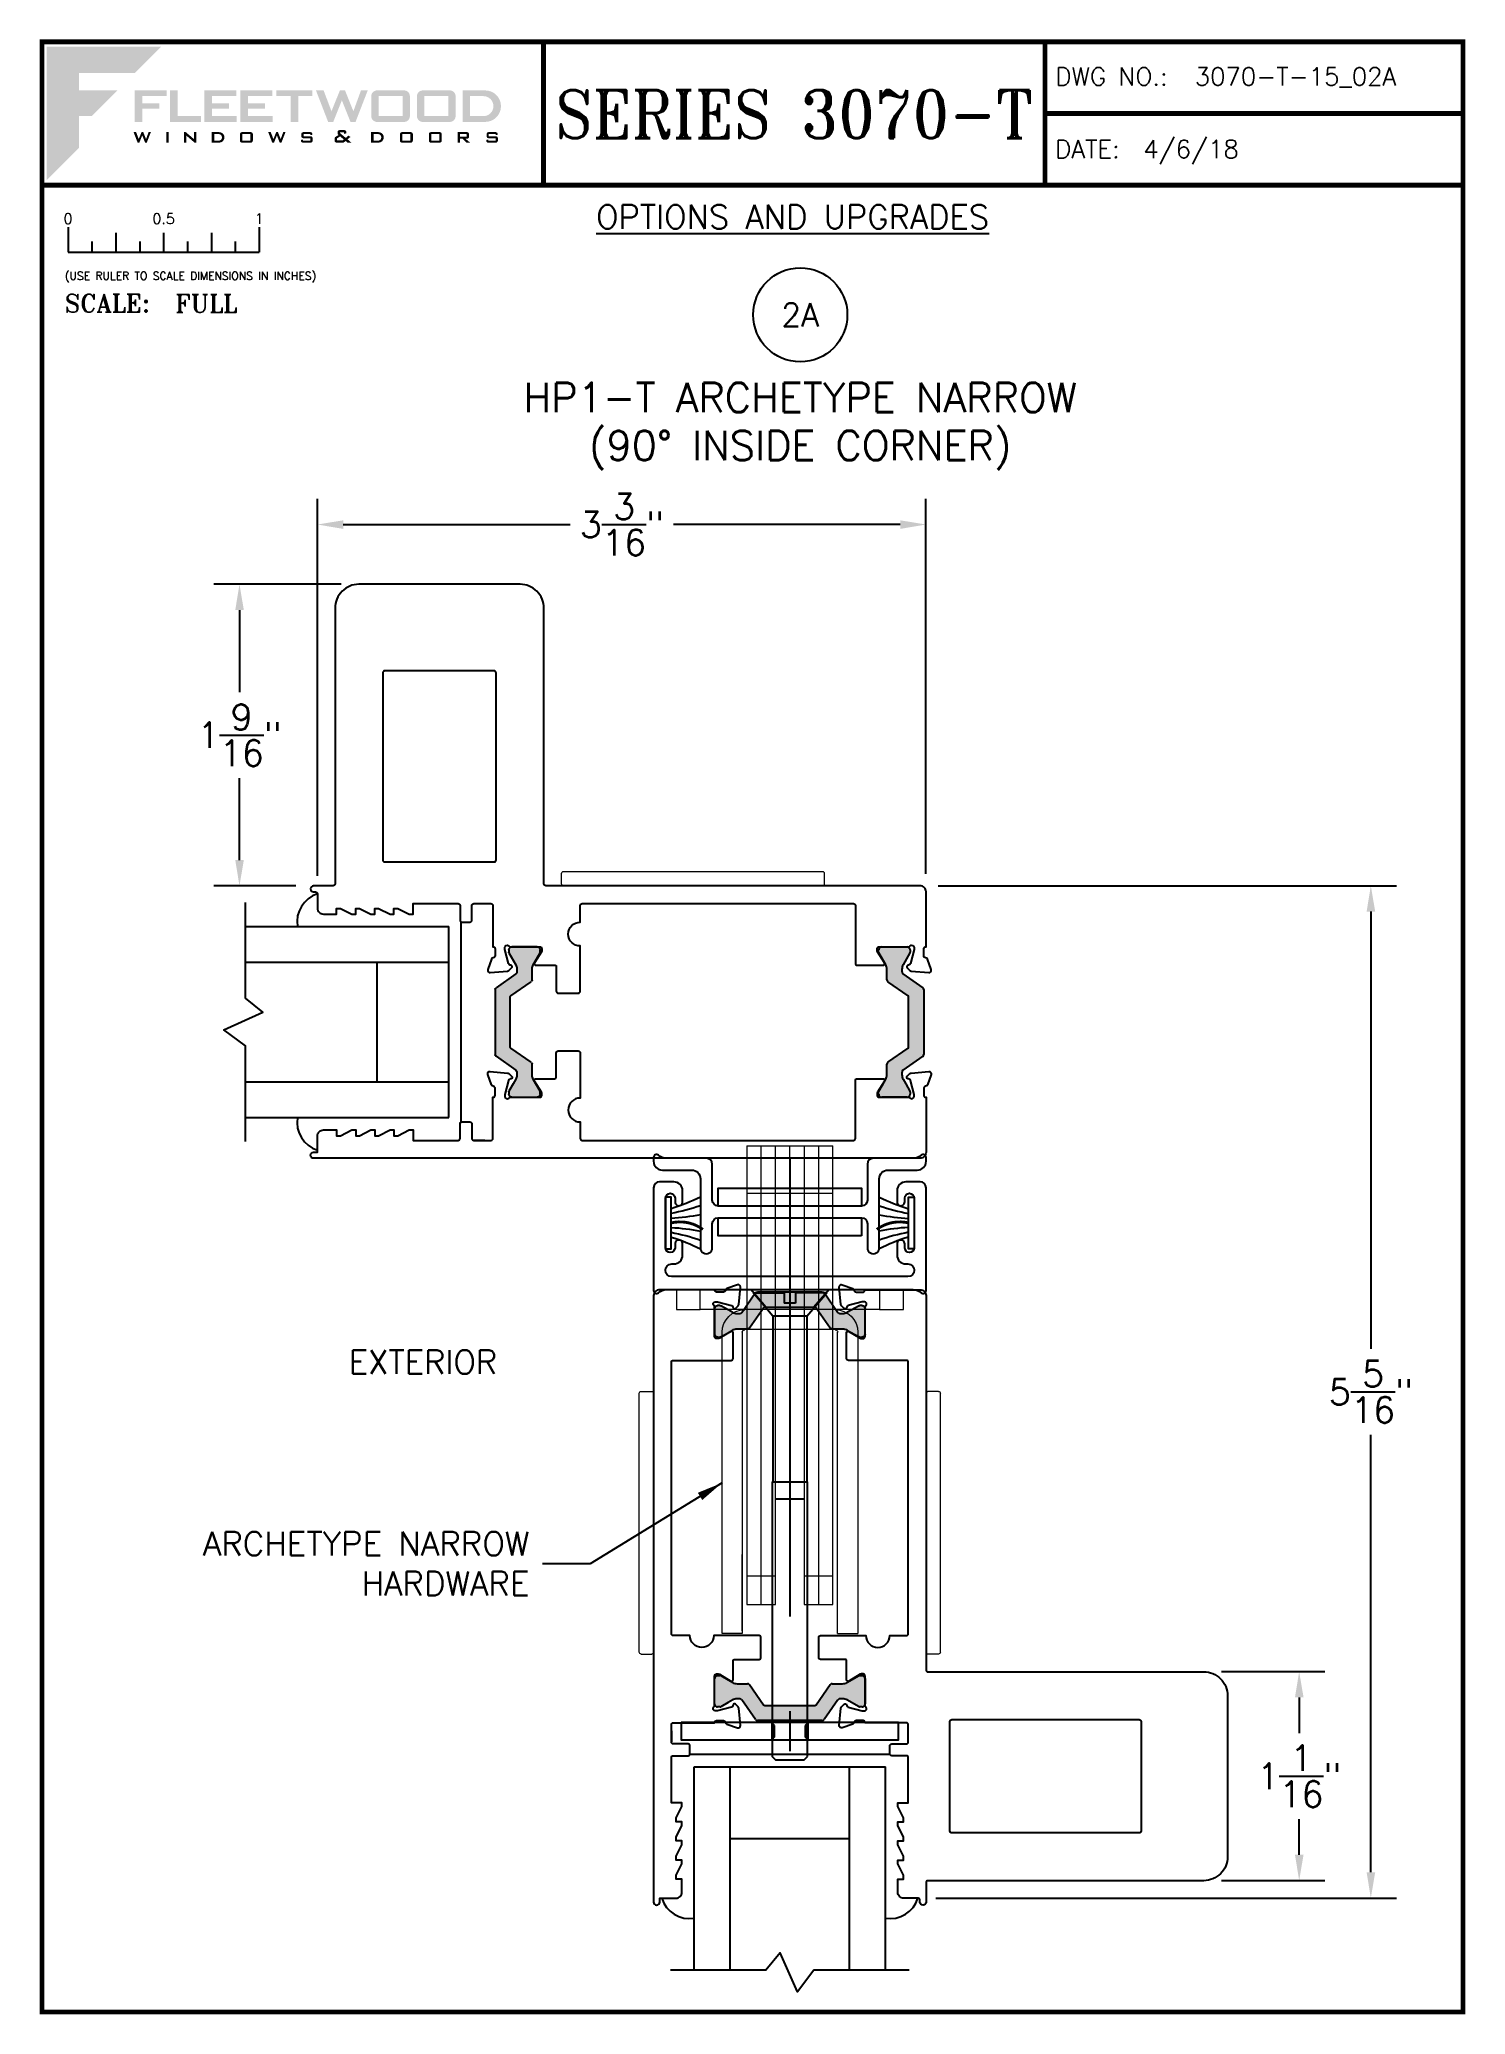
# Paper-space layout 'DETAIL 2A' of a CAD drawing. Extents: x 0.3 to 7.8, y 0.1 to 10.4.
# The model-space entities are those that its viewports show. They can reach past a viewport. Long polylines and large blocks are cut down to what shows.
import ezdxf
from ezdxf.enums import TextEntityAlignment as Align

# ---------------------------------------------------------------- set-up
doc = ezdxf.new("R2010")
doc.units = 0
doc.header["$LTSCALE"] = 0.25
doc.header["$MEASUREMENT"] = 0
doc.layers.get('0').update_dxf_attribs({"linetype": 'CONTINUOUS'})
doc.layers.get('DEFPOINTS').update_dxf_attribs({"color": 1, "linetype": 'CONTINUOUS'})
for name, color, linetype in [('DIM', 7, 'CONTINUOUS'), ('GLASS-VINYL', 7, 'CONTINUOUS'), ('I-STRUT', 7, 'CONTINUOUS'), ('SEAL', 7, 'CONTINUOUS'), ('SILL-PAN', 7, 'CONTINUOUS'), ('TEXT', 7, 'CONTINUOUS'), ('TRACK', 7, 'CONTINUOUS'), ('VENT', 5, 'CONTINUOUS')]:
    doc.layers.add(name, color=color, linetype=linetype)
doc.layers.add('VP', color=40, linetype='CONTINUOUS', plot=False)
doc.layers.get('VP').off()
doc.styles.add('ROMANS', font='romans')
doc.styles.add('ROMANT', font='romant')
doc.styles.add('SIMPLEX-094', font='simplex.shx', dxfattribs={"height": 0.094})
doc.styles.get("Standard").update_dxf_attribs({"font": 'simplex.shx'})
doc.dimstyles.new('FULL SCALE', dxfattribs={"dimscale": 0.75, "dimtxt": 0.18, "dimasz": 0.18, "dimexe": 0.18, "dimexo": 0.125, "dimgap": 0.09, "dimtad": 0, "dimtih": 1, "dimtoh": 1, "dimdec": 4, "dimzin": 0, "dimdsep": 46, "dimlunit": 4, "dimtxsty": 'Standard', "dimcen": 0.09, "dimadec": 0, "dimazin": 0, "dimtfac": 1, "dimtdec": 4, "dimtofl": 0, "dimtmove": 0, "dimatfit": 3, "dimfxl": 0, "dimtolj": 1, "dimtzin": 0, "dimarcsym": 0})
doc.dimstyles.new('THREE-QUARTER SCALE', dxfattribs={"dimscale": 0.75, "dimtxt": 0.18, "dimasz": 0.18, "dimexe": 0.18, "dimexo": 0.125, "dimgap": 0.09, "dimtad": 0, "dimtih": 1, "dimtoh": 1, "dimdec": 4, "dimlfac": 1.333, "dimzin": 0, "dimdsep": 46, "dimlunit": 5, "dimtxsty": 'Standard', "dimcen": 0.09, "dimadec": 0, "dimazin": 0, "dimtfac": 1, "dimtdec": 4, "dimtofl": 0, "dimtmove": 0, "dimatfit": 3, "dimfxl": 0, "dimtolj": 1, "dimtzin": 0, "dimarcsym": 0})

# ---------------------------------------------------------------- blocks, each defined once
blk = doc.blocks.new('sectball')
blk.add_circle((0, 0), 0.125)
blk.add_attdef('NO', text='', height=0.062).set_placement((0, 0), align=Align.MIDDLE_CENTER)
for tag, p in [('LINE1', (0, -0.2588)), ('LINE2', (0, -0.3864)), ('LINE3', (0, -0.5214))]:
    blk.add_attdef(tag, text='', height=0.078).set_placement(p, align=Align.CENTER)
blk = doc.blocks.new('Fleetwood_Logo_6-10-15')
h = blk.add_hatch(color=154)
h.dxf.hatch_style = 1
h.paths.add_polyline_path([(0.2526, -0.0017), (0.0019, -0.0017), (0.0019, -0.2942), (0.0725, -0.2236), (0.0725, -0.1535), (0.1007, -0.1535), (0.1567, -0.0976), (0.0725, -0.0976), (0.0725, -0.0596), (0.1946, -0.0596)])
h = blk.add_hatch(color=251)
h.dxf.hatch_style = 1
h.paths.add_polyline_path([(0.2487, -0.1256), (0.2112, -0.1256), (0.2112, -0.1102), (0.2647, -0.1102), (0.2647, -0.0976), (0.1946, -0.0976), (0.1946, -0.1667), (0.2112, -0.1667), (0.2112, -0.1377), (0.2487, -0.1377)])
h = blk.add_hatch(color=251)
h.dxf.hatch_style = 1
h.paths.add_polyline_path([(0.2886, -0.0976), (0.272, -0.0976), (0.272, -0.1667), (0.3401, -0.1667), (0.3401, -0.1535), (0.2886, -0.1535)])
h = blk.add_hatch(color=251)
h.dxf.hatch_style = 1
h.paths.add_polyline_path([(0.4175, -0.0976), (0.3474, -0.0976), (0.3474, -0.1667), (0.4185, -0.1667), (0.4185, -0.1534), (0.364, -0.1534), (0.364, -0.1377), (0.4015, -0.1377), (0.4015, -0.1256), (0.364, -0.1256), (0.364, -0.1102), (0.4175, -0.1102)])
h = blk.add_hatch(color=251)
h.dxf.hatch_style = 1
h.paths.add_polyline_path([(0.4965, -0.0976), (0.4264, -0.0976), (0.4264, -0.1667), (0.4975, -0.1667), (0.4975, -0.1534), (0.443, -0.1534), (0.443, -0.1377), (0.4804, -0.1377), (0.4804, -0.1256), (0.443, -0.1256), (0.443, -0.1102), (0.4965, -0.1102)])
h = blk.add_hatch(color=251)
h.dxf.hatch_style = 1
h.paths.add_polyline_path([(0.5842, -0.0976), (0.5054, -0.0976), (0.5054, -0.1102), (0.5365, -0.1102), (0.5365, -0.1667), (0.5531, -0.1667), (0.5531, -0.1102), (0.5842, -0.1102)])
h = blk.add_hatch(color=251)
h.dxf.hatch_style = 1
h.paths.add_polyline_path([(0.6089, -0.0976), (0.5921, -0.0976), (0.6188, -0.1667), (0.63, -0.1667), (0.6489, -0.1192), (0.6679, -0.1667), (0.6789, -0.1667), (0.7056, -0.0976), (0.6908, -0.0976), (0.6742, -0.1433), (0.6558, -0.0976), (0.6446, -0.0976), (0.6261, -0.1433)])
h = blk.add_hatch(color=251)
h.dxf.hatch_style = 1
h.paths.add_polyline_path([(0.7853, -0.0976), (0.726, -0.0976, 0.414214), (0.7133, -0.1102), (0.7133, -0.154, 0.414214), (0.726, -0.1667), (0.7853, -0.1667, 0.414214), (0.798, -0.154), (0.798, -0.1102, 0.414214)])
h.paths.add_polyline_path([(0.7819, -0.1102), (0.7819, -0.154), (0.7294, -0.154), (0.7294, -0.1102)], flags=16)
h = blk.add_hatch(color=251)
h.dxf.hatch_style = 1
h.paths.add_polyline_path([(0.8856, -0.0976), (0.8262, -0.0976, 0.414214), (0.8136, -0.1102), (0.8136, -0.154, 0.414214), (0.8262, -0.1667), (0.8856, -0.1667, 0.414214), (0.8982, -0.154), (0.8982, -0.1102, 0.414214)])
h.paths.add_polyline_path([(0.8822, -0.1102), (0.8822, -0.154), (0.8296, -0.154), (0.8296, -0.1102)], flags=16)
h = blk.add_hatch(color=251)
h.dxf.hatch_style = 1
h.paths.add_polyline_path([(0.9632, -0.0976), (0.914, -0.0976), (0.914, -0.1667), (0.9632, -0.1667, 1)])
h.paths.add_polyline_path([(0.9301, -0.1102), (0.9593, -0.1102, -1), (0.9593, -0.154), (0.9301, -0.154)], flags=16)
h = blk.add_hatch(color=7)
h.dxf.hatch_style = 1
h.paths.add_polyline_path([(0.2301, -0.1891), (0.2251, -0.1891), (0.2196, -0.2043), (0.2134, -0.1891), (0.2097, -0.1891), (0.2035, -0.2043), (0.1978, -0.1891), (0.1922, -0.1891), (0.2011, -0.2121), (0.2048, -0.2121), (0.2112, -0.1963), (0.2175, -0.2121), (0.2212, -0.2121)])
h = blk.add_hatch(color=7)
h.dxf.hatch_style = 1
h.paths.add_polyline_path([(0.2691, -0.1891), (0.2637, -0.1891), (0.2637, -0.2118), (0.2637, -0.2121), (0.2691, -0.2121)])
h = blk.add_hatch(color=7)
h.dxf.hatch_style = 1
h.paths.add_polyline_path([(0.3077, -0.1964), (0.3259, -0.2121), (0.3298, -0.2121), (0.3298, -0.1891), (0.325, -0.1891), (0.325, -0.2047), (0.3067, -0.1891), (0.3029, -0.1891), (0.3029, -0.2121), (0.3077, -0.2121)])
h = blk.add_hatch(color=7)
h.dxf.hatch_style = 1
h.paths.add_polyline_path([(0.3801, -0.1891), (0.3637, -0.1891), (0.3637, -0.2121), (0.3801, -0.2121, 1)])
h.paths.add_polyline_path([(0.3691, -0.2079), (0.3691, -0.1933), (0.3788, -0.1933, -1), (0.3788, -0.2079)], flags=16)
h = blk.add_hatch(color=7)
h.dxf.hatch_style = 1
h.paths.add_polyline_path([(0.4537, -0.2079), (0.4537, -0.1933, 0.414214), (0.4495, -0.1891), (0.4297, -0.1891, 0.414214), (0.4255, -0.1933), (0.4255, -0.2079, 0.414214), (0.4297, -0.2121), (0.4495, -0.2121, 0.414214)])
h.paths.add_polyline_path([(0.4308, -0.2079), (0.4308, -0.1933), (0.4484, -0.1933), (0.4484, -0.2079)], flags=16)
h = blk.add_hatch(color=7)
h.dxf.hatch_style = 1
h.paths.add_polyline_path([(0.5253, -0.1891), (0.5203, -0.1891), (0.5148, -0.2043), (0.5087, -0.1891), (0.5049, -0.1891), (0.4988, -0.2043), (0.493, -0.1891), (0.4874, -0.1891), (0.4963, -0.2121), (0.5001, -0.2121), (0.5064, -0.1963), (0.5127, -0.2121), (0.5164, -0.2121)])
h = blk.add_hatch(color=7)
h.dxf.hatch_style = 1
h.paths.add_polyline_path([(0.5801, -0.1891), (0.5643, -0.1891, 0.414214), (0.56, -0.1933), (0.56, -0.1981, 0.414214), (0.5643, -0.2024), (0.58, -0.2024), (0.58, -0.2078), (0.5637, -0.2078), (0.5637, -0.2052), (0.5591, -0.2062), (0.5591, -0.2078, 0.414214), (0.5634, -0.2121), (0.5805, -0.2121, 0.414214), (0.5848, -0.2078), (0.5848, -0.2024, 0.414214), (0.5805, -0.1982), (0.5648, -0.1982), (0.5648, -0.193), (0.5798, -0.193), (0.5798, -0.1958), (0.5843, -0.1948), (0.5843, -0.1933, 0.414214)])
h = blk.add_hatch(color=7)
h.dxf.hatch_style = 1
h.paths.add_polyline_path([(0.645, -0.1913, -0.222262), (0.6447, -0.1906), (0.6447, -0.1892), (0.6535, -0.1892), (0.6535, -0.193), (0.6587, -0.1918), (0.6587, -0.189, 0.414214), (0.6544, -0.1847), (0.6437, -0.1847, 0.414214), (0.6394, -0.189), (0.6394, -0.1922, 0.222262), (0.6407, -0.1948), (0.6415, -0.1955), (0.6345, -0.1998, 0.260684), (0.6329, -0.2027), (0.6329, -0.2078, 0.414214), (0.6372, -0.2121), (0.6514, -0.2121, 0.17577), (0.6536, -0.2113), (0.657, -0.2085), (0.6614, -0.2121), (0.6699, -0.2121), (0.6613, -0.2049), (0.6676, -0.1997), (0.6637, -0.1964), (0.6574, -0.2017)])
h.paths.add_polyline_path([(0.6532, -0.2052), (0.6509, -0.2072, -0.17577), (0.6502, -0.2074), (0.6382, -0.2074), (0.6382, -0.2033, -0.260684), (0.6387, -0.2025), (0.6451, -0.1985)], flags=16)
h = blk.add_hatch(color=7)
h.dxf.hatch_style = 1
h.paths.add_polyline_path([(0.7294, -0.1891), (0.713, -0.1891), (0.713, -0.2121), (0.7294, -0.2121, 1)])
h.paths.add_polyline_path([(0.7184, -0.2079), (0.7184, -0.1933), (0.7281, -0.1933, -1), (0.7281, -0.2079)], flags=16)
h = blk.add_hatch(color=7)
h.dxf.hatch_style = 1
h.paths.add_polyline_path([(0.8045, -0.2079), (0.8045, -0.1933, 0.414214), (0.8003, -0.1891), (0.7805, -0.1891, 0.414214), (0.7763, -0.1933), (0.7763, -0.2079, 0.414214), (0.7805, -0.2121), (0.8003, -0.2121, 0.414214)])
h.paths.add_polyline_path([(0.7816, -0.2079), (0.7816, -0.1933), (0.7992, -0.1933), (0.7992, -0.2079)], flags=16)
h = blk.add_hatch(color=7)
h.dxf.hatch_style = 1
h.paths.add_polyline_path([(0.8678, -0.2079), (0.8678, -0.1933, 0.414214), (0.8636, -0.1891), (0.8438, -0.1891, 0.414214), (0.8396, -0.1933), (0.8396, -0.2079, 0.414214), (0.8438, -0.2121), (0.8636, -0.2121, 0.414214)])
h.paths.add_polyline_path([(0.8449, -0.2079), (0.8449, -0.1933), (0.8624, -0.1933), (0.8624, -0.2079)], flags=16)
h = blk.add_hatch(color=7)
h.dxf.hatch_style = 1
h.paths.add_polyline_path([(0.9277, -0.1993), (0.9277, -0.1933, 0.414214), (0.9235, -0.1891), (0.9028, -0.1891), (0.9028, -0.2121), (0.9082, -0.2121), (0.9082, -0.2035), (0.9131, -0.2035), (0.9224, -0.2121), (0.9303, -0.2121), (0.9197, -0.2035), (0.9235, -0.2035, 0.414214)])
h.paths.add_polyline_path([(0.9082, -0.1993), (0.9082, -0.1933), (0.9214, -0.1933, -0.414214), (0.9224, -0.1943), (0.9224, -0.1983, -0.414214), (0.9214, -0.1993)], flags=16)
h = blk.add_hatch(color=7)
h.dxf.hatch_style = 1
h.paths.add_polyline_path([(0.9867, -0.1982), (0.971, -0.1982), (0.971, -0.193), (0.9859, -0.193), (0.9859, -0.1958), (0.9905, -0.1948), (0.9905, -0.1933, 0.414214), (0.9863, -0.1891), (0.9705, -0.1891, 0.414214), (0.9662, -0.1933), (0.9662, -0.1981, 0.414214), (0.9705, -0.2024), (0.9862, -0.2024), (0.9862, -0.2078), (0.9699, -0.2078), (0.9699, -0.2052), (0.9653, -0.2062), (0.9653, -0.2078, 0.414214), (0.9696, -0.2121), (0.9867, -0.2121, 0.414214), (0.991, -0.2078), (0.991, -0.2024, 0.414214)])
blk = doc.blocks.new('A-SIZE_P')
at = {"const_width": 0.025}
blk.add_lwpolyline([(0.313, 0.125), (7.751, 0.125), (7.751, 10.437), (0.313, 10.437)], close=True, dxfattribs=at)
for points in [[(2.938, 10.437), (2.938, 9.687)], [(5.563, 10.437), (5.563, 9.687)], [(5.563, 10.062), (7.751, 10.062)], [(0.313, 9.687), (7.751, 9.687)]]:
    blk.add_lwpolyline(points, dxfattribs=at)
at = {"xscale": 2.387023416083395, "yscale": 2.387023416083395, "zscale": 2.387023416083395}
blk.add_blockref('Fleetwood_Logo_6-10-15', (0.334, 10.416), dxfattribs=at)
for s, style, p in [('DWG NO.:', 'SIMPLEX-094', (5.617, 10.209)), ('DATE:', 'SIMPLEX-094', (5.616, 9.829)), ('SCALE:', 'ROMANT', (0.433, 9.022))]:
    blk.add_text(s, height=0.094, dxfattribs=dict(style=style)).set_placement(p)
for tag, p, style in [('DWG_NO', (6.346, 10.209), 'SIMPLEX-094'), ('DATE', (6.077, 9.829), 'SIMPLEX-094'), ('SCALE', (1.011, 9.02), 'ROMANT')]:
    blk.add_attdef(tag, p, '', height=0.094, dxfattribs=dict(style=style))
for tag, height, style, width, p, p2 in [('DWG_NO_F', 0.094, 'SIMPLEX-094', 1.745692, (6.347, 10.209), (7.683, 10.209)), ('PRODUCT', 0.25, 'ROMANT', 1.390728, (3.001, 9.934), (5.5, 9.934))]:
    blk.add_attdef(tag, text='', height=height, dxfattribs=dict(style=style, width=width)).set_placement(p, p2, align=Align.FIT)
blk = doc.blocks.new('Full')
for p, q in [((0.137, -0.219), (0.137, -0.35)), ((0.262, -0.294), (0.262, -0.35)), ((0.387, -0.249), (0.387, -0.35)), ((0.512, -0.294), (0.512, -0.35)), ((0.637, -0.249), (0.637, -0.35)), ((0.762, -0.294), (0.762, -0.35)), ((0.887, -0.249), (0.887, -0.35)), ((1.012, -0.294), (1.012, -0.35)), ((1.137, -0.219), (1.137, -0.35)), ((0.137, -0.35), (1.137, -0.35))]:
    blk.add_line(p, q)
for s, p in [('0', (0.137, -0.219)), ('0.5', (0.637, -0.219)), ('1', (1.137, -0.219))]:
    blk.add_text(s, height=0.055).set_placement(p, align=Align.BOTTOM_CENTER)
at = {"style": 'ROMANS'}
blk.add_text('(USE RULER TO SCALE DIMENSIONS IN INCHES)', height=0.04115, dxfattribs=at).set_placement((0.12, -0.495))
blk = doc.blocks.new('*D128')
at = {"layer": 'DEFPOINTS', "color": 0}
for p in [(4.909, 6.02), (4.898, 0.722), (7.268, 0.722)]:
    blk.add_point(p, dxfattribs=at)
at = {"layer": 'SILL-PAN', "color": 0, "lineweight": -2}
for p, q in [((5.003, 6.02), (7.403, 6.02)), ((7.268, 5.885), (7.268, 3.596)), ((7.268, 0.857), (7.268, 3.146)), ((4.992, 0.722), (7.403, 0.722))]:
    blk.add_line(p, q, dxfattribs=at)
at = {"layer": 'SILL-PAN', "color": 0}
for points in [[(7.246, 5.885), (7.291, 5.885), (7.268, 6.02)], [(7.246, 0.857), (7.291, 0.857), (7.268, 0.722)]]:
    blk.add_solid(points, dxfattribs=at)
at = {"layer": 'SILL-PAN', "color": 0, "insert": (7.268, 3.371), "char_height": 0.135, "attachment_point": 5}
blk.add_mtext('\\A1;5{\\H1.000000x;\\S5/16;}"', dxfattribs=at)
blk = doc.blocks.new('*D129')
at = {"layer": 'DEFPOINTS', "color": 0}
for p in [(1.972, 7.598), (1.347, 6.02), (1.735, 6.02)]:
    blk.add_point(p, dxfattribs=at)
at = {"layer": 'SILL-PAN', "color": 0, "lineweight": -2}
for p, q in [((1.879, 7.598), (1.212, 7.598)), ((1.347, 7.463), (1.347, 7.034)), ((1.347, 6.155), (1.347, 6.584)), ((1.642, 6.02), (1.212, 6.02))]:
    blk.add_line(p, q, dxfattribs=at)
at = {"layer": 'SILL-PAN', "color": 0}
for points in [[(1.325, 7.463), (1.37, 7.463), (1.347, 7.598)], [(1.325, 6.155), (1.37, 6.155), (1.347, 6.02)]]:
    blk.add_solid(points, dxfattribs=at)
at = {"layer": 'SILL-PAN', "color": 0, "insert": (1.347, 6.809), "char_height": 0.135, "attachment_point": 5}
blk.add_mtext('\\A1;1{\\H1.000000x;\\S9/16;}"', dxfattribs=at)
blk = doc.blocks.new('*D130')
at = {"layer": 'DEFPOINTS', "color": 0}
for p in [(6.393, 1.907), (6.393, 0.814), (6.893, 0.814)]:
    blk.add_point(p, dxfattribs=at)
at = {"layer": 'SILL-PAN', "color": 0, "lineweight": -2}
for p, q in [((6.487, 1.907), (7.028, 1.907)), ((6.893, 1.772), (6.893, 1.585)), ((6.893, 0.949), (6.893, 1.135)), ((6.487, 0.814), (7.028, 0.814))]:
    blk.add_line(p, q, dxfattribs=at)
at = {"layer": 'SILL-PAN', "color": 0}
for points in [[(6.871, 1.772), (6.916, 1.772), (6.893, 1.907)], [(6.871, 0.949), (6.916, 0.949), (6.893, 0.814)]]:
    blk.add_solid(points, dxfattribs=at)
at = {"layer": 'SILL-PAN', "color": 0, "insert": (6.893, 1.36), "char_height": 0.135, "attachment_point": 5}
blk.add_mtext('\\A1;1{\\H1.000000x;\\S1/16;}"', dxfattribs=at)
blk = doc.blocks.new('*D131')
at = {"layer": 'DEFPOINTS', "color": 0}
for p in [(4.94, 7.911), (1.755, 5.978), (4.94, 5.989)]:
    blk.add_point(p, dxfattribs=at)
at = {"layer": 'SILL-PAN', "color": 0, "lineweight": -2}
for p, q in [((1.755, 6.072), (1.755, 8.046)), ((4.94, 6.083), (4.94, 8.046)), ((1.89, 7.911), (3.078, 7.911)), ((4.805, 7.911), (3.618, 7.911))]:
    blk.add_line(p, q, dxfattribs=at)
at = {"layer": 'SILL-PAN', "color": 0}
for points in [[(1.89, 7.933), (1.89, 7.888), (1.755, 7.911)], [(4.805, 7.933), (4.805, 7.888), (4.94, 7.911)]]:
    blk.add_solid(points, dxfattribs=at)
at = {"layer": 'SILL-PAN', "color": 0, "insert": (3.348, 7.911), "char_height": 0.135, "attachment_point": 5}
blk.add_mtext('\\A1;3{\\H1.000000x;\\S3/16;}"', dxfattribs=at)
blk = doc.blocks.new('*U63')
for centre, radius, start, end in [((-0.303, 1.135), 1.112, 287.4409, 295.9325), ((-0.19, 1.188), 1.16, 280.9256, 288.7507), ((-0.031, 1.124), 1.102, 273.1709, 281.1969), ((-0.031, -1.124), 1.102, 78.8031, 86.8291), ((-0.19, -1.188), 1.16, 71.2493, 79.0744), ((-0.303, -1.135), 1.112, 64.0675, 72.5591)]:
    blk.add_arc(centre, radius, start, end)
at = {"layer": 'SEAL'}
blk.add_lwpolyline([(0, -0.135), (0, 0.135), (0.03, 0.135), (0.03, -0.135)], close=True, dxfattribs=at)
at = {"layer": 'SEAL', "const_width": 0.015}
blk.add_lwpolyline([(0.03, 0, 0.219791), (0.196, 0.034)], format="xyb", dxfattribs=at)
at = {"flags": 9}
for tag, p in [('MANUFACTURER_PART_#', (0, -0.199)), ('FLEETWOOD_PART_#', (-0.001, -0.249))]:
    blk.add_attdef(tag, p, '', height=0.0312, dxfattribs=at)
blk = doc.blocks.new('Yoke Strike Plate')
for points in [[(-0.094, -0.375), (-0.094, 0.375), (0, 0.375), (0, -0.375)], [(0.062, -0.375), (0.062, 0.375), (0.156, 0.375), (0.156, -0.375)]]:
    blk.add_lwpolyline(points, close=True)
blk = doc.blocks.new('24889_20mmX6mm_Std_I-Strut')
at = {"layer": 'I-STRUT'}
h = blk.add_hatch(color=256, dxfattribs=at)
h.dxf.hatch_style = 1
h.paths.add_polyline_path([(0.252, 0.109, -0.103471), (0.256, 0.112, -0.13774), (0.262, 0.114), (0.276, 0.114, -0.131652), (0.299, 0.108), (0.362, 0.072, 0.131652), (0.366, 0.071), (0.378, 0.071, 0.414214), (0.394, 0.087), (0.394, 0.22, 0.414214), (0.378, 0.236), (0.366, 0.236, 0.131652), (0.362, 0.235), (0.299, 0.199, -0.131652), (0.276, 0.193), (0.221, 0.193, 0.244698), (0.211, 0.188), (0.137, 0.082, -0.244698), (0.131, 0.079), (-0.131, 0.079, -0.244698), (-0.137, 0.082), (-0.211, 0.188, 0.244698), (-0.221, 0.193), (-0.276, 0.193, -0.131652), (-0.299, 0.199), (-0.323, 0.213), (-0.362, 0.235, 0.131652), (-0.366, 0.236), (-0.378, 0.236, 0.414214), (-0.394, 0.22), (-0.394, 0.087, 0.414214), (-0.378, 0.071), (-0.366, 0.071, 0.131652), (-0.362, 0.072), (-0.323, 0.094), (-0.299, 0.108, -0.131652), (-0.276, 0.114), (-0.262, 0.114, -0.244698), (-0.252, 0.109), (-0.179, 0.005, 0.244698), (-0.17, 0), (0.17, 0, 0.244698), (0.179, 0.005)])
for p, q in [((-0.394, 0.087), (-0.394, 0.22)), ((-0.378, 0.236), (-0.366, 0.236)), ((-0.362, 0.235), (-0.323, 0.213)), ((-0.323, 0.213), (-0.299, 0.199)), ((0.299, 0.199), (0.362, 0.235)), ((0.366, 0.236), (0.378, 0.236)), ((0.394, 0.22), (0.394, 0.087)), ((-0.299, 0.108), (-0.323, 0.094)), ((-0.276, 0.193), (-0.221, 0.193)), ((-0.262, 0.114), (-0.276, 0.114)), ((-0.179, 0.005), (-0.252, 0.109)), ((-0.211, 0.188), (-0.137, 0.082)), ((0.137, 0.082), (0.211, 0.188)), ((0.252, 0.109), (0.179, 0.005)), ((0.221, 0.193), (0.276, 0.193)), ((0.276, 0.114), (0.262, 0.114)), ((0.362, 0.072), (0.299, 0.108)), ((-0.366, 0.071), (-0.378, 0.071)), ((-0.323, 0.094), (-0.362, 0.072)), ((0.17, 0), (-0.17, 0)), ((-0.131, 0.079), (0.131, 0.079)), ((0.378, 0.071), (0.366, 0.071))]:
    blk.add_line(p, q, dxfattribs=at)
for centre, radius, start, end in [((-0.378, 0.22), 0.0157, 90, 180), ((-0.366, 0.228), 0.00827, 60, 90), ((0.366, 0.228), 0.00827, 90, 120), ((0.378, 0.22), 0.0157, 360, 90), ((-0.276, 0.24), 0.0472, 240, 270), ((-0.276, 0.067), 0.0472, 90, 120), ((-0.262, 0.102), 0.0118, 35, 90), ((-0.221, 0.181), 0.0118, 35, 90), ((0.221, 0.181), 0.0118, 90, 145), ((0.262, 0.102), 0.0118, 121.3703, 145), ((0.262, 0.102), 0.0118, 90, 121.3703), ((0.276, 0.24), 0.0472, 270, 300), ((0.276, 0.067), 0.0472, 60, 90), ((-0.378, 0.087), 0.0157, 180, 270), ((-0.366, 0.079), 0.00827, 270, 300), ((-0.17, 0.012), 0.0118, 215, 270), ((-0.131, 0.087), 0.00787, 215, 270), ((0.131, 0.087), 0.00787, 270, 325), ((0.17, 0.012), 0.0118, 270, 325), ((0.366, 0.079), 0.00827, 240, 270), ((0.378, 0.087), 0.0157, 270, 360)]:
    blk.add_arc(centre, radius, start, end, dxfattribs=at)
blk = doc.blocks.new('3779-1_HP-T_Archetype_Narrow_Lock_Stile_Component-1')
for points in [[(2.968, -1.753, 0.414214), (3.093, -1.628), (3.093, -0.185, -0.414214), (3.103, -0.175), (3.205, -0.175, 1), (3.205, -0.143), (3.195, -0.143, -0.414214), (3.185, -0.133), (3.185, -0.058, 0.414214), (3.154, -0.027), (3.085, -0.027), (3.085, -0.057), (3.065, -0.057), (3.005, -0.027), (2.985, -0.027), (2.985, -0.057), (2.965, -0.057), (2.905, -0.027), (2.885, -0.027), (2.885, -0.057), (2.865, -0.057), (2.805, -0.027), (2.785, -0.027), (2.785, -0.057), (2.765, -0.057), (2.705, -0.027), (2.685, -0.027), (2.685, -0.082), (2.449, -0.082, -0.414214), (2.439, -0.072), (2.439, 0.005, 0.414214), (2.429, 0.015), (2.387, 0.015, 0.414214), (2.377, 0.005), (2.377, -0.072, -0.414214), (2.367, -0.082), (2.277, -0.082, -0.414214), (2.267, -0.072), (2.267, 0.144, -0.414214), (2.255, 0.155), (2.255, 0.19, -0.359508), (2.265, 0.202, 0.263725), (2.274, 0.209), (2.293, 0.264), (2.293, 0.264, 0.548619), (2.281, 0.279), (2.19, 0.271, 0.176327), (2.183, 0.268), (2.169, 0.254, 0.57735), (2.172, 0.241), (2.176, 0.24, -0.267949), (2.185, 0.232), (2.204, 0.159, -0.065543), (2.204, 0.156), (2.204, 0.148, -0.6885), (2.184, 0.14, 0.213422), (2.175, 0.144), (2.023, 0.144, -0.414214), (2.011, 0.155), (2.011, 0.164, -0.137872), (2.013, 0.17), (2.049, 0.229, 0.585524), (2.042, 0.241), (1.94, 0.241, -0.414214), (1.935, 0.246), (1.935, 0.377, 0.414214), (1.925, 0.387), (1.82, 0.387, 0.414214), (1.81, 0.377), (1.81, 0.14, -1), (1.81, 0.015), (1.81, -0.072, -0.414214), (1.8, -0.082), (0.38, -0.082, -0.406968), (0.37, -0.072), (0.37, 0.231, 0.414214), (0.36, 0.241), (0.225, 0.241, 0.585524), (0.218, 0.229), (0.254, 0.17, -0.137872), (0.256, 0.164), (0.256, 0.155, -0.414214), (0.244, 0.144), (0.092, 0.144, 0.213422), (0.083, 0.14, -0.6885), (0.063, 0.148), (0.063, 0.156, -0.065543), (0.063, 0.159), (0.082, 0.232, -0.267949), (0.091, 0.24), (0.095, 0.241, 0.57735), (0.098, 0.254), (0.084, 0.268, 0.176327), (0.077, 0.271), (-0.014, 0.279, 0.548619), (-0.026, 0.264), (-0.026, 0.264), (-0.007, 0.209, 0.263725), (0.002, 0.202, -0.359508), (0.012, 0.19), (0.012, 0.155, -0.414214), (0, 0.144), (0, -0.144, 0.414214), (0.031, -0.175), (1.99, -0.175, -0.414214), (2, -0.185), (2, -1.628, 0.414214), (2.125, -1.753)], [(2.25, -0.31), (2.25, -1.29, 0.414214), (2.26, -1.3), (2.833, -1.3, 0.414214), (2.843, -1.29), (2.843, -0.31, 0.414214), (2.833, -0.3), (2.26, -0.3, 0.414214)]]:
    blk.add_lwpolyline(points, format="xyb", close=True)
blk = doc.blocks.new('3773-1_Lock_Stile_Component-1')
blk.add_lwpolyline([(2.309, 0.082), (2.367, 0.082), (2.277, 0.082, 0.414214), (2.267, 0.072), (2.267, -0.144, 0.414214), (2.255, -0.155), (2.255, -0.19, 0.359508), (2.265, -0.202, -0.263725), (2.274, -0.209), (2.293, -0.264), (2.293, -0.264, -0.548619), (2.281, -0.279), (2.19, -0.271, -0.176327), (2.183, -0.268), (2.169, -0.254, -0.57735), (2.172, -0.241), (2.176, -0.24, 0.267949), (2.185, -0.232), (2.204, -0.159, 0.065543), (2.204, -0.156), (2.204, -0.148, 0.6885), (2.184, -0.14, -0.213422), (2.175, -0.144), (2.023, -0.144, 0.414214), (2.011, -0.155), (2.011, -0.164, 0.137872), (2.013, -0.17), (2.049, -0.229, -0.585524), (2.042, -0.241), (1.945, -0.241, 0.414214), (1.935, -0.251), (1.935, -0.377, -0.414214), (1.925, -0.387), (1.82, -0.387, -0.414214), (1.81, -0.377), (1.81, -0.14, 1), (1.81, -0.015), (1.81, 0.072, 0.414214), (1.8, 0.082), (0.38, 0.082, 0.406968), (0.37, 0.072), (0.37, -0.231, -0.414214), (0.36, -0.241), (0.225, -0.241, -0.585524), (0.218, -0.229), (0.254, -0.17, 0.137872), (0.256, -0.164), (0.256, -0.155, 0.414214), (0.244, -0.144), (0.092, -0.144, -0.213422), (0.083, -0.14, 0.6885), (0.063, -0.148), (0.063, -0.156, 0.065543), (0.063, -0.159), (0.082, -0.232, 0.267949), (0.091, -0.24), (0.095, -0.241, -0.57735), (0.098, -0.254), (0.084, -0.268, -0.176327), (0.077, -0.271), (-0.014, -0.279, -0.548619), (-0.026, -0.264), (-0.026, -0.264), (-0.007, -0.209, -0.263725), (0.002, -0.202, 0.359508), (0.012, -0.19), (0.012, -0.155, 0.414214), (0, -0.144), (0, 0.144, -0.414214), (0.031, 0.175), (3.205, 0.175, -1), (3.205, 0.143), (3.185, 0.143), (3.185, 0.058, -0.414214), (3.154, 0.027), (3.085, 0.027), (3.085, 0.057), (3.065, 0.057), (3.005, 0.027), (2.985, 0.027), (2.985, 0.057), (2.965, 0.057), (2.905, 0.027), (2.885, 0.027), (2.885, 0.057), (2.865, 0.057), (2.805, 0.027), (2.785, 0.027), (2.785, 0.057), (2.765, 0.057), (2.705, 0.027), (2.685, 0.027), (2.685, 0.082), (2.449, 0.082, 0.414214), (2.439, 0.072), (2.439, -0.005, -0.414214), (2.429, -0.015), (2.387, -0.015, -0.414214), (2.377, -0.005), (2.377, 0.072, 0.414214), (2.367, 0.082)], format="xyb")
blk = doc.blocks.new('3780-HP1-T-Archetype_Narrow_Lock_Stile')
for name, p in [('3773-1_Lock_Stile_Component-1', (0.058, 0.538)), ('3779-1_HP-T_Archetype_Narrow_Lock_Stile_Component-1', (0.058, -0.538))]:
    blk.add_blockref(name, p)
at = {"layer": 'I-STRUT', "rotation": 270}
blk.add_blockref('24889_20mmX6mm_Std_I-Strut', (0.07, 0), dxfattribs=at)
at = {"layer": 'I-STRUT', "xscale": -1, "rotation": 90}
blk.add_blockref('24889_20mmX6mm_Std_I-Strut', (2.313, 0), dxfattribs=at)
blk = doc.blocks.new('HP1-T-Archetype-Narrow-Lock-Stile')
at = {"color": 7, "linetype": 'Continuous', "lineweight": 15}
for p, q in [((0.806, 0.778), (0.806, 0.723)), ((0.931, 0.788), (0.816, 0.788)), ((2.056, 0.788), (0.931, 0.788)), ((2.171, 0.788), (2.056, 0.788)), ((2.181, 0.778), (2.181, 0.723)), ((0.273, 0.594), (0.378, 0.594)), ((0.273, 0.469), (0.273, 0.594)), ((0.378, 0.594), (0.378, 0.469)), ((0.378, 0.469), (0.273, 0.469)), ((0.273, -0.469), (0.273, 0.469)), ((0.378, -0.469), (0.378, 0.469)), ((2.073, 0.355), (0.497, 0.355)), ((2.073, 0.25), (2.073, 0.355)), ((-0.479, 0.225), (-0.479, -0.225)), ((-0.479, 0.225), (1.921, 0.225)), ((-0.229, -0.225), (-0.229, 0.225)), ((0.483, -0.237), (0.483, 0.236)), ((0.497, 0.25), (2.073, 0.25)), ((2.059, 0.25), (1.659, 0.25)), ((1.771, 0.225), (1.771, 0.075)), ((1.921, 0.225), (1.921, 0.075)), ((1.921, 0.15), (-0.479, 0.15)), ((1.921, 0.075), (-0.479, 0.075)), ((1.369, 0), (-0.479, 0)), ((-0.479, -0.075), (1.921, -0.075)), ((1.771, -0.075), (1.771, -0.225)), ((1.921, -0.075), (1.921, -0.225)), ((-0.479, -0.15), (1.921, -0.15)), ((1.921, -0.225), (-0.479, -0.225)), ((2.073, -0.25), (0.497, -0.25)), ((2.059, -0.25), (1.659, -0.25)), ((2.073, -0.25), (2.073, -0.355)), ((0.497, -0.355), (2.073, -0.355)), ((0.273, -0.469), (0.378, -0.469)), ((0.273, -0.594), (0.273, -0.469)), ((0.378, -0.469), (0.378, -0.594)), ((0.378, -0.594), (0.273, -0.594)), ((0.806, -0.778), (0.806, -0.723)), ((2.181, -0.778), (2.181, -0.723)), ((0.931, -0.788), (0.816, -0.788)), ((2.056, -0.788), (0.931, -0.788)), ((2.171, -0.788), (2.056, -0.788))]:
    blk.add_line(p, q, dxfattribs=at)
at = {"color": 7, "ltscale": 0.5}
for p, q in [((0.366, 0.125), (0.273, 0.205)), ((2.54, 0.095), (2.63, 0.095)), ((2.555, 0.08), (2.54, 0.095)), ((2.615, 0.08), (2.555, 0.08)), ((2.615, 0.08), (2.63, 0.095)), ((2.54, -0.095), (2.555, -0.08)), ((2.54, -0.095), (2.63, -0.095)), ((2.555, -0.08), (2.615, -0.08)), ((2.63, -0.095), (2.615, -0.08)), ((0.273, -0.206), (0.366, -0.125))]:
    blk.add_line(p, q, dxfattribs=at)
at = {"color": 7}
for p, q in [((0.412, 0.089), (0.291, 0.192)), ((0.291, 0.192), (0.291, 0.03)), ((0.291, 0.03), (0.344, 0.03)), ((0.344, -0.03), (0.344, 0.03)), ((0.412, 0.089), (1.282, 0.089)), ((0.412, -0.089), (0.412, 0.089)), ((1.369, 0.075), (1.369, -0.075)), ((-0.414, 0), (0.273, 0)), ((0.019, 0), (1.985, 0)), ((0.291, -0.193), (0.291, -0.03)), ((0.291, -0.03), (0.344, -0.03)), ((0.412, -0.089), (0.291, -0.193)), ((0.412, -0.089), (1.282, -0.089))]:
    blk.add_line(p, q, dxfattribs=at)
at = {"color": 7, "ltscale": 0.3}
blk.add_line((2.48, 0), (2.69, 0), dxfattribs=at)
blk.add_lwpolyline([(2.54, 0.568), (2.63, 0.568), (2.63, -0.568), (2.54, -0.568)], close=True)
at = {"color": 7}
blk.add_lwpolyline([(2.717, -0.093), (1.282, -0.093), (1.282, 0.093), (2.717, 0.093), (2.735, 0.075), (2.735, -0.075)], close=True, dxfattribs=at)
at = {"color": 7, "linetype": 'Continuous', "lineweight": 15}
for centre, radius, start, end in [((0.816, 0.778), 0.01, 90, 180), ((2.171, 0.778), 0.01, 0, 90), ((0.816, 0.723), 0.01, 180, 270), ((2.171, 0.723), 0.01, 270, 0), ((0.497, 0.236), 0.118, 90, 180), ((0.497, 0.236), 0.0135, 90, 180), ((0.497, -0.237), 0.119, 180, 270), ((0.497, -0.237), 0.0135, 180, 270), ((0.816, -0.723), 0.01, 90, 180), ((2.171, -0.723), 0.01, 0, 90), ((0.816, -0.778), 0.01, 180, 270), ((2.171, -0.778), 0.01, 270, 0)]:
    blk.add_arc(centre, radius, start, end, dxfattribs=at)
blk.add_blockref('3780-HP1-T-Archetype_Narrow_Lock_Stile', (0.216, 0))

msp = doc.modelspace()

# ---------------------------------------------------------------- linework, layer by layer
at = {"color": 7, "linetype": 'Continuous', "lineweight": 15}
msp.add_lwpolyline([(-9.44006, 12.78445, -0.41421356), (-9.45006, 12.79445), (-9.45006, 12.84945, -0.41421356), (-9.44006, 12.85945), (-8.08506, 12.85945, -0.41421356), (-8.07506, 12.84945), (-8.07506, 12.79445, -0.41421356), (-8.08506, 12.78445)], format="xyb", dxfattribs=at)
at = {"color": 5}
msp.add_lwpolyline([(-7.78756, 10.88945), (-7.78756, 11.25045, -0.41421356), (-7.74156, 11.29645), (-7.58856, 11.29645, 0.41421356), (-7.54256, 11.34245), (-7.54256, 11.36345, 0.65093753), (-7.56764, 11.37456, -0.18645156), (-7.60932, 11.35845), (-7.81856, 11.35845, 0.41421356), (-7.84956, 11.32745), (-7.84956, 11.13945, -0.41421356), (-7.88056, 11.10845), (-8.63056, 11.10845, -0.41421356), (-8.66156, 11.13945), (-8.66156, 11.32745, 0.41421356), (-8.69256, 11.35845), (-8.90179, 11.35845, -0.18645156), (-8.94347, 11.37456, 0.65093753), (-8.96856, 11.36345), (-8.96856, 11.34245, 0.41421356), (-8.92256, 11.29645), (-8.76956, 11.29645, -0.41421356), (-8.72356, 11.25045), (-8.72356, 10.88945, 1.00000653), (-8.66156, 10.88945), (-8.66156, 11.01545, -0.41421356), (-8.63056, 11.04645), (-7.88056, 11.04645, -0.41421356), (-7.84956, 11.01545), (-7.84956, 10.88945, 1.00000653)], format="xyb", close=True, dxfattribs=at)
msp.add_lwpolyline([(-8.90656, 10.88995), (-8.90656, 11.14995, -1), (-8.85656, 11.14995), (-8.85656, 11.12995, 1.00000878), (-8.81656, 11.12995), (-8.81656, 11.18895, 0.41421356), (-8.86256, 11.23495), (-8.93756, 11.23495, 0.41421356), (-8.96856, 11.20395), (-8.96856, 10.66595, 0.65093753), (-8.94347, 10.65485, -0.18645156), (-8.90179, 10.67095), (-8.25556, 10.67095), (-7.60932, 10.67095, -0.18645156), (-7.56764, 10.65485, 0.65093753), (-7.54256, 10.66595), (-7.54256, 11.20395, 0.41421356), (-7.57356, 11.23495), (-7.64856, 11.23495, 0.41421356), (-7.69456, 11.18895), (-7.69456, 11.12995, 1.00000878), (-7.65456, 11.12995), (-7.65456, 11.14995, -1), (-7.60456, 11.14995), (-7.60456, 10.88995, -1), (-7.65456, 10.88995), (-7.65456, 10.90995, 1.00000878), (-7.69456, 10.90995), (-7.69456, 10.85095, 0.41421356), (-7.64856, 10.80495), (-7.63756, 10.80495, -1), (-7.63756, 10.73895), (-8.87356, 10.73895, -1), (-8.87356, 10.80495), (-8.86256, 10.80495, 0.41421356), (-8.81656, 10.85095), (-8.81656, 10.90995, 1.00000878), (-8.85656, 10.90995), (-8.85656, 10.88995, -1), (-8.90656, 10.88995)], format="xyb", dxfattribs=at)
at = {"layer": 'GLASS-VINYL'}
for p, q in [((-11.10382, 12.57145), (-10.04006, 12.57145)), ((-10.04006, 11.57145), (-10.04006, 12.57145)), ((-9.97506, 11.54812), (-9.97506, 12.59478)), ((-11.10382, 12.38395), (-10.04006, 12.38395)), ((-10.41506, 11.75895), (-10.41506, 12.38395)), ((-11.10382, 11.75895), (-10.04006, 11.75895)), ((-11.10382, 11.57145), (-10.04006, 11.57145)), ((-7.73222, 8.23845), (-8.77889, 8.23845)), ((-8.75556, 8.17345), (-7.75556, 8.17345)), ((-8.75556, 7.10968), (-8.75556, 8.17345)), ((-8.56806, 7.10968), (-8.56806, 8.17345)), ((-7.94306, 7.10968), (-7.94306, 8.17345)), ((-7.75556, 7.10968), (-7.75556, 8.17345)), ((-8.56806, 7.79845), (-7.94306, 7.79845))]:
    msp.add_line(p, q, dxfattribs=at)
for points in [[(-11.10382, 11.44645), (-11.10382, 11.94645), (-11.21806, 12.03072), (-11.01418, 12.12218), (-11.10382, 12.19645), (-11.10382, 12.69645)], [(-7.63056, 7.10968), (-8.13056, 7.10968), (-8.21482, 6.99545), (-8.30628, 7.19933), (-8.38056, 7.10968), (-8.88056, 7.10968)]]:
    msp.add_lwpolyline(points, dxfattribs=at)
for centre, start, end in [((-10.68199, 12.59598), 107.354231, 189.24028), ((-10.68199, 11.54692), 170.75972, 252.645769), ((-8.78009, 7.53152), 197.354231, 279.24028), ((-7.73103, 7.53152), 260.75972, 342.645769)]:
    msp.add_arc(centre, 0.15276, start, end, dxfattribs=at)

# ---------------------------------------------------------------- block references
at = {"layer": 'SEAL', "xscale": -1, "rotation": 180}
msp.add_blockref('*U63', (-8.90656, 11.01995), dxfattribs=at)
at = {"layer": 'SEAL', "rotation": 180}
msp.add_blockref('*U63', (-7.60456, 11.01995), dxfattribs=at)
at = {"layer": 'TRACK', "rotation": 90}
msp.add_blockref('Yoke Strike Plate', (-8.25556, 11.04645), dxfattribs=at)
at = {"layer": 'VENT', "rotation": 180}
msp.add_blockref('3780-HP1-T-Archetype_Narrow_Lock_Stile', (-7.48477, 12.07145), dxfattribs=at)
at = {"layer": 'VENT', "xscale": -1, "rotation": 90}
msp.add_blockref('HP1-T-Archetype-Narrow-Lock-Stile', (-8.25556, 10.94434), dxfattribs=at)

psp = doc.layouts.new('DETAIL 2A')

# ---------------------------------------------------------------- block references
at = {"layer": 'DIM'}
ref = psp.add_blockref('A-SIZE_P', (0, 0), dxfattribs=at)
ref.add_attrib('DATE', '4/6/18', (6.07741, 9.82884), dxfattribs={"layer": '0', "height": 0.094, "style": 'SIMPLEX-094'})
ref.add_attrib('SCALE', 'FULL', (1.01101, 9.02035), dxfattribs={"layer": '0', "height": 0.094, "style": 'ROMANT'})
ref.add_attrib('PRODUCT', 'SERIES 3070-T', dxfattribs={"layer": '0', "height": 0.25, "style": 'ROMANT', "width": 0.807692}).set_placement((3.0005, 9.93352), (5.5005, 9.93352), align=Align.FIT)
ref.add_attrib('DWG_NO', '3070-T-15_02A', (6.34634, 10.20879), dxfattribs={"layer": '0', "height": 0.094, "style": 'SIMPLEX-094'})
psp.add_blockref('Full', (0.313, 9.687), dxfattribs=at)
at = {"layer": 'TEXT', "xscale": 1.96875, "yscale": 1.96875, "zscale": 1.96875}
psp.add_blockref('sectball', (4.282, 9.00857), dxfattribs=at).add_auto_attribs({'NO': '2A', 'LINE1': 'HP1-T ARCHETYPE NARROW', 'LINE2': '(90%%D INSIDE CORNER)'})

# ---------------------------------------------------------------- texts
at = {"layer": 'DIM', "insert": (2.86477, 2.47283), "char_height": 0.125, "width": 4.7225925, "attachment_point": 6}
psp.add_mtext('\\A1;ARCHETYPE NARROW\\PHARDWARE', dxfattribs=at)
at = {"layer": 'TEXT'}
psp.add_text('EXTERIOR', height=0.124, dxfattribs=at).set_placement((2.30784, 3.46576), align=Align.CENTER)
at = {"layer": 'TEXT', "insert": (4.24248, 9.5213), "char_height": 0.124, "width": 3.8516527, "attachment_point": 5}
psp.add_mtext('{\\LOPTIONS AND UPGRADES}', dxfattribs=at)

# ---------------------------------------------------------------- dimensions: what is measured, and where the dimension line sits
at = {"layer": 'SILL-PAN'}
dim = psp.add_linear_dim(base=(4.94045, 7.91059), p1=(1.75545, 5.97809), p2=(4.94045, 5.98884), dimstyle='FULL SCALE', dxfattribs=at)
dim.commit()
dim.dimension.update_dxf_attribs({"geometry": '*D131', "text_midpoint": (3.34795, 7.91059)})
for base, p1, p2, picture, middle in [((1.34745, 6.02009), (1.97245, 7.59809), (1.73545, 6.02009), '*D129', (1.34745, 6.80909)), ((6.89345, 0.81359), (6.39345, 1.90659), (6.39345, 0.81359), '*D130', (6.89345, 1.36009))]:
    dim = psp.add_linear_dim(base=base, p1=p1, p2=p2, angle=90, dimstyle='FULL SCALE', dxfattribs=at)
    dim.commit()
    dim.dimension.update_dxf_attribs({"geometry": picture, "text_midpoint": middle})
dim = psp.add_linear_dim(base=(7.26845, 0.72159), p1=(4.9092, 6.02009), p2=(4.89845, 0.72159), angle=90, dimstyle='FULL SCALE', dxfattribs=at)
dim.commit()
dim.dimension.update_dxf_attribs({"geometry": '*D128', "text_midpoint": (7.26845, 3.37084), "dimtype": 160})

# ---------------------------------------------------------------- leaders
at = {"layer": 'TRACK', "annotation_type": 0, "has_hookline": 1, "hookline_direction": 1, "text_width": 1.96429}
psp.add_leader([(3.87245, 2.89484), (3.18227, 2.47096), (2.93227, 2.47096)], dimstyle='THREE-QUARTER SCALE', override={"dimgap": 0.09, "dimtad": 0}, dxfattribs=at)

# ---------------------------------------------------------------- viewports
at = {"layer": 'VP'}
psp.add_viewport(center=(4.16044, 4.04967), size=(6.12108, 7.690813), view_center_point=(-8.32256, 10.81404), view_height=7.690813, dxfattribs=at)

doc.saveas('drawing.dxf')
